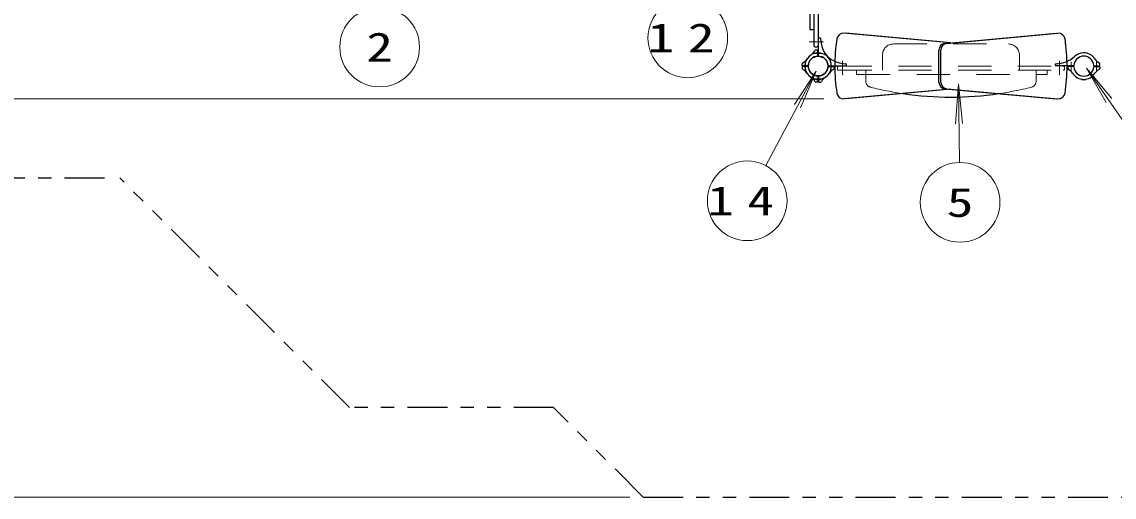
# Model space of a CAD drawing. Units: millimetres on the paper, scale 1:60. Extents: x -385 to 0, y -594 to 267.
# Drawn here: x -291.4 to -209.2, y 96.8 to 132.6 of the extents above; entities that cross this region are included whole.
import ezdxf
from ezdxf.enums import TextEntityAlignment as Align

# ---------------------------------------------------------------- set-up
doc = ezdxf.new("R2010")
doc.units = ezdxf.units.MM
for name, pattern in [('USER1', [4.5, 2.5, -2]), ('USER2', [6, 3, -1, 1, -1]), ('USER3', [8, 3, -1, 1, -1, 1, -1])]:
    doc.linetypes.add(name, pattern=pattern)
doc.layers.add('LY_1', color=7, linetype='Continuous', lineweight=25)
doc.styles.add('ＭＳ ゴシック', font='')
doc.styles.get('ＭＳ ゴシック').set_extended_font_data('MS Gothic')

msp = doc.modelspace()

# ---------------------------------------------------------------- linework, layer by layer
at = {"layer": 'LY_1'}
for p, q in [((-231.785, 147.759), (-231.785, 130.842)), ((-231.469, 147.759), (-231.469, 130.842)), ((-232.102, 146.366), (-232.102, 132.101)), ((-232.052, 132.051), (-231.835, 132.051)), ((-221.536, 131.044), (-229.523, 131.77)), ((-221.469, 131.05), (-229.389, 131.77)), ((-221.92, 131.009), (-213.548, 131.77)), ((-221.786, 131.009), (-213.414, 131.77)), ((-231.444, 130.082), (-231.444, 131.391)), ((-231.409, 131.425), (-231.321, 131.42)), ((-231.702, 130.759), (-231.552, 130.759)), ((-231.528, 130.508), (-231.649, 130.503)), ((-231.494, 130.082), (-231.494, 130.474)), ((-222.375, 128.09), (-222.375, 130.511)), ((-222.241, 128.09), (-222.241, 130.511)), ((-232.676, 129.36), (-232.672, 129.481)), ((-232.676, 129.241), (-232.671, 129.11)), ((-232.25, 129.326), (-232.642, 129.326)), ((-232.25, 129.276), (-232.642, 129.276)), ((-232.455, 129.467), (-232.457, 129.467)), ((-230.688, 129.326), (-229.378, 129.326)), ((-230.688, 129.276), (-230.295, 129.276)), ((-230.262, 129.241), (-230.266, 129.12)), ((-229.345, 129.361), (-229.349, 129.448)), ((-213.593, 129.361), (-213.588, 129.448)), ((-212.25, 129.326), (-213.559, 129.326)), ((-212.676, 129.241), (-212.672, 129.12)), ((-212.25, 129.276), (-212.642, 129.276)), ((-210.688, 129.326), (-210.295, 129.326)), ((-210.688, 129.276), (-210.295, 129.276)), ((-210.262, 129.36), (-210.266, 129.481)), ((-210.262, 129.241), (-210.266, 129.11)), ((-232.455, 129.134), (-232.457, 129.134)), ((-231.494, 128.519), (-231.494, 128.127)), ((-231.444, 128.519), (-231.444, 128.127)), ((-231.528, 128.093), (-231.659, 128.098)), ((-231.635, 128.315), (-231.635, 128.312)), ((-231.409, 128.093), (-231.288, 128.098)), ((-231.302, 128.315), (-231.302, 128.312)), ((-221.536, 127.557), (-229.523, 126.831)), ((-221.469, 127.551), (-229.389, 126.831)), ((-221.92, 127.592), (-213.548, 126.831)), ((-221.786, 127.592), (-213.414, 126.831)), ((-211.635, 128.315), (-211.635, 128.312)), ((-211.302, 128.315), (-211.302, 128.312))]:
    msp.add_line(p, q, dxfattribs=at)
at = {"layer": 'LY_1', "linetype": 'USER2', "lineweight": 13}
for p, q in [((-231.063, 131.134), (-232.148, 131.134)), ((-231.801, 130.259), (-231.137, 130.259)), ((-232.427, 128.969), (-232.427, 129.632)), ((-230.51, 128.969), (-230.51, 129.632)), ((-229.635, 129.707), (-229.635, 128.621)), ((-213.302, 129.707), (-213.302, 128.621)), ((-212.427, 128.969), (-212.427, 129.632)), ((-210.51, 128.969), (-210.51, 129.632)), ((-231.801, 128.342), (-231.137, 128.342))]:
    msp.add_line(p, q, dxfattribs=at)
at = {"layer": 'LY_1', "linetype": 'USER1', "lineweight": 13}
for p, q in [((-225.794, 130.967), (-217.144, 130.967)), ((-226.627, 128.984), (-226.627, 130.134)), ((-216.31, 128.984), (-216.31, 130.134)), ((-230.01, 129.067), (-230.01, 129.217)), ((-229.927, 129.301), (-213.01, 129.301)), ((-212.927, 129.067), (-212.927, 129.217)), ((-229.927, 128.984), (-213.01, 128.984)), ((-228.584, 128.717), (-228.584, 128.934)), ((-228.534, 128.667), (-214.269, 128.667)), ((-227.885, 128.189), (-227.885, 128.984)), ((-215.052, 128.189), (-215.052, 128.984)), ((-214.219, 128.717), (-214.219, 128.934))]:
    msp.add_line(p, q, dxfattribs=at)
at = {"layer": 'LY_1', "lineweight": 13}
for p, q in [((-211.265, 129.157), (-209.777, 126.552)), ((-211.265, 129.157), (-209.348, 126.85)), ((-206.71, 122.587), (-211.265, 129.157)), ((-235.399, 121.808), (-231.625, 128.917)), ((-231.625, 128.917), (-233.258, 126.399)), ((-231.625, 128.917), (-232.796, 126.154)), ((-220.903, 127.953), (-221.124, 124.961)), ((-220.903, 127.953), (-220.601, 124.968)), ((-220.823, 122.037), (-220.903, 127.953)), ((-231.05, 126.829), (-332.785, 126.829)), ((-245.645, 96.829), (-343.616, 96.829))]:
    msp.add_line(p, q, dxfattribs=at)
at = {"layer": 'LY_1', "linetype": 'USER3'}
for p, q in [((-304.212, 120.884), (-284.325, 120.884)), ((-266.751, 103.575), (-284.06, 120.884)), ((-251.391, 103.575), (-266.751, 103.575)), ((-244.645, 96.829), (-251.391, 103.575)), ((-244.645, 96.829), (-198.3, 96.829))]:
    msp.add_line(p, q, dxfattribs=at)
at = {"layer": 'LY_1', "lineweight": 13}
for centre in [(-241.284, 131.427), (-264.489, 130.736), (-236.806, 119.158), (-220.783, 119.038)]:
    msp.add_circle(centre, 3, dxfattribs=at)
at = {"layer": 'LY_1'}
msp.add_circle((-231.469, 129.301), 0.743, dxfattribs=at)
for centre, radius, start, end in [((-232.052, 132.101), 0.05, 180, 270), ((-231.835, 132.101), 0.05, 270, 0), ((-229.568, 131.272), 0.5, 84.80245, 171.63303), ((-213.369, 131.272), 0.5, 8.36697, 95.19755), ((-231.702, 130.842), 0.0833, 180, 270), ((-231.552, 130.842), 0.0833, 270, 0), ((-231.41, 131.391), 0.0333, 87, 180), ((-231.323, 131.387), 0.0333, 1.08415, 87), ((-229.123, 131.428), 2.167, 181.08415, 222.21724), ((-216.163, 129.301), 14.05, 171.63303, 188.36697), ((-221.875, 130.511), 0.5, 95.19755, 180), ((-221.741, 130.511), 0.5, 95.19755, 180), ((-226.775, 129.301), 14.05, 351.63303, 8.36697), ((-231.469, 129.301), 1, 90, 180), ((-231.469, 129.301), 0.75, 90, 180), ((-232.46, 130.843), 0.833, 302.72719, 332.54116), ((-231.646, 130.42), 0.0833, 92, 152.54116), ((-231.527, 130.474), 0.0333, 0, 92), ((-231.527, 130.082), 0.0333, 274.27066, 0), ((-231.469, 129.301), 1, 47.78276, 90), ((-231.469, 129.301), 0.75, 0, 90), ((-231.41, 130.082), 0.0333, 180, 265.72934), ((-229.341, 131.646), 2.167, 227.78276, 268.91585), ((-231.469, 129.301), 1, 0, 42.21724), ((-213.596, 131.646), 2.167, 271.08415, 312.21724), ((-211.469, 129.301), 0.75, 90, 175.72934), ((-211.469, 129.301), 1, 90, 132.21724), ((-211.469, 129.301), 1, 32.7272, 90), ((-211.469, 129.301), 0.75, 4.27066, 90), ((-232.642, 129.359), 0.0333, 178, 270), ((-232.642, 129.242), 0.0333, 90, 182), ((-232.588, 129.478), 0.0833, 117.45884, 178), ((-233.011, 130.292), 0.833, 297.45884, 327.27281), ((-231.469, 129.301), 1.017, 171.37307, 180), ((-231.469, 129.301), 1.017, 180, 188.62693), ((-232.457, 129.451), 0.0167, 90, 171.37307), ((-232.457, 129.151), 0.0167, 188.62693, 270), ((-231.469, 129.301), 1, 180, 270), ((-232.25, 129.359), 0.0333, 270, 355.72934), ((-232.25, 129.242), 0.0333, 4.27066, 90), ((-231.469, 129.301), 0.75, 180, 270), ((-231.469, 129.301), 1, 270, 0), ((-231.469, 129.301), 0.75, 270, 0), ((-230.688, 129.359), 0.0333, 184.27066, 270), ((-230.688, 129.242), 0.0333, 90, 175.72934), ((-230.295, 129.242), 0.0333, 358, 90), ((-229.382, 129.446), 0.0333, 3, 88.91585), ((-229.378, 129.359), 0.0333, 270, 3), ((-213.559, 129.359), 0.0333, 177, 270), ((-213.555, 129.446), 0.0333, 91.08415, 177), ((-212.642, 129.242), 0.0333, 90, 182), ((-212.25, 129.359), 0.0333, 270, 355.72934), ((-212.25, 129.242), 0.0333, 4.27066, 90), ((-211.469, 129.301), 0.75, 184.27066, 270), ((-211.469, 129.301), 0.75, 270, 355.72934), ((-210.688, 129.359), 0.0333, 184.27066, 270), ((-210.688, 129.242), 0.0333, 90, 175.72934), ((-209.926, 130.292), 0.833, 212.72719, 242.54116), ((-210.349, 129.478), 0.0833, 2, 62.54116), ((-210.295, 129.359), 0.0333, 270, 2), ((-210.295, 129.242), 0.0333, 358, 90), ((-232.588, 129.123), 0.0833, 182, 242.54116), ((-233.011, 128.309), 0.833, 32.7272, 62.54116), ((-232.46, 127.758), 0.833, 27.45884, 57.2728), ((-231.527, 128.519), 0.0333, 0, 85.72934), ((-231.41, 128.519), 0.0333, 94.27066, 180), ((-230.478, 127.758), 0.833, 122.72719, 152.54116), ((-229.926, 128.309), 0.833, 117.45884, 147.27281), ((-230.349, 129.123), 0.0833, 297.45884, 358), ((-212.588, 129.123), 0.0833, 182, 242.54116), ((-213.011, 128.309), 0.833, 32.7272, 62.54116), ((-211.469, 129.301), 1, 212.72719, 270), ((-211.469, 129.301), 1, 270, 327.27281), ((-209.926, 128.309), 0.833, 117.45884, 147.27281), ((-210.349, 129.123), 0.0833, 297.45884, 358), ((-231.646, 128.181), 0.0833, 207.45884, 268), ((-231.619, 128.312), 0.0167, 180, 261.37307), ((-231.469, 129.301), 1.017, 261.37307, 270), ((-231.527, 128.127), 0.0333, 268, 0), ((-231.469, 129.301), 1.017, 270, 278.62693), ((-231.41, 128.127), 0.0333, 180, 272), ((-231.319, 128.312), 0.0167, 278.62693, 0), ((-231.291, 128.181), 0.0833, 272, 332.54116), ((-221.875, 128.09), 0.5, 180, 264.80244), ((-221.741, 128.09), 0.5, 180, 264.80244), ((-211.619, 128.312), 0.0167, 180, 261.37307), ((-211.469, 129.301), 1.017, 261.37307, 270), ((-211.469, 129.301), 1.017, 270, 278.62693), ((-211.319, 128.312), 0.0167, 278.62693, 0), ((-229.568, 127.329), 0.5, 188.36697, 275.19756), ((-221.469, 152.088), 25.121, 261.78555, 278.21445), ((-213.369, 127.329), 0.5, 264.80244, 351.63303)]:
    msp.add_arc(centre, radius, start, end, dxfattribs=at)
at = {"layer": 'LY_1', "linetype": 'USER1', "lineweight": 13}
for centre, radius, start, end in [((-225.794, 130.134), 0.833, 90, 180), ((-217.144, 130.134), 0.833, 0, 90), ((-229.927, 129.217), 0.0833, 90, 180), ((-213.01, 129.217), 0.0833, 0, 90), ((-229.927, 129.067), 0.0833, 180, 270), ((-228.534, 128.934), 0.05, 90, 180), ((-228.534, 128.717), 0.05, 180, 270), ((-214.269, 128.934), 0.05, 0, 90), ((-214.269, 128.717), 0.05, 270, 0), ((-213.01, 129.067), 0.0833, 270, 0), ((-227.385, 128.189), 0.5, 180, 256.09508), ((-221.469, 152.088), 25.121, 256.09508, 261.78555), ((-221.469, 152.088), 25.121, 278.21445, 283.90492), ((-215.552, 128.189), 0.5, 283.90492, 0)]:
    msp.add_arc(centre, radius, start, end, dxfattribs=at)

# ---------------------------------------------------------------- texts
at = {"layer": 'LY_1', "style": 'ＭＳ ゴシック', "width": 1.35}
for s, p in [('2', (-264.489, 130.736)), ('5', (-220.783, 119.038))]:
    msp.add_text(s, height=2.199, dxfattribs=at).set_placement(p, align=Align.MIDDLE_CENTER)
at = {"layer": 'LY_1', "char_height": 2.199, "attachment_point": 5, "style": 'ＭＳ ゴシック'}
for s, insert in [('\\T1.5;\\W1.35;12', (-241.284, 131.427)), ('\\T1.5;\\W1.35;14', (-236.806, 119.158))]:
    msp.add_mtext(s, dxfattribs=dict(at, insert=insert))

doc.saveas('drawing.dxf')
